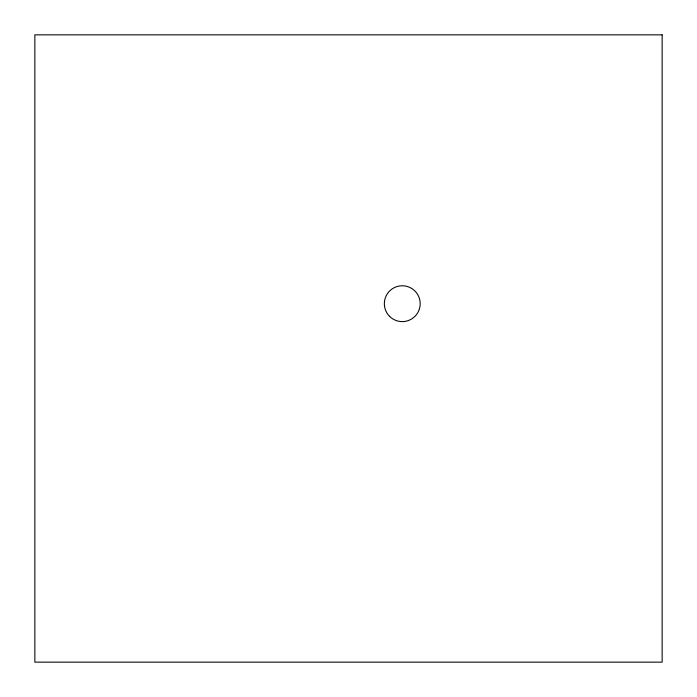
<?xml version="1.0" encoding="UTF-8"?>
<svg xmlns="http://www.w3.org/2000/svg" width="697" height="697" viewBox="0 0 697 697"><rect width="100%" height="100%" fill="white"/><g stroke="black" fill="none" stroke-linecap="round" stroke-linejoin="round"><path stroke-width="1.05" d="M662.15 34.85L34.85 34.85L34.85 662.15L662.15 662.15L662.15 34.85M389.597 316.368A17.922 17.922 0 0 0 419.577 308.335A17.922 17.922 0 0 0 397.63 286.38A17.922 17.922 0 0 0 389.597 316.368"/></g></svg>
